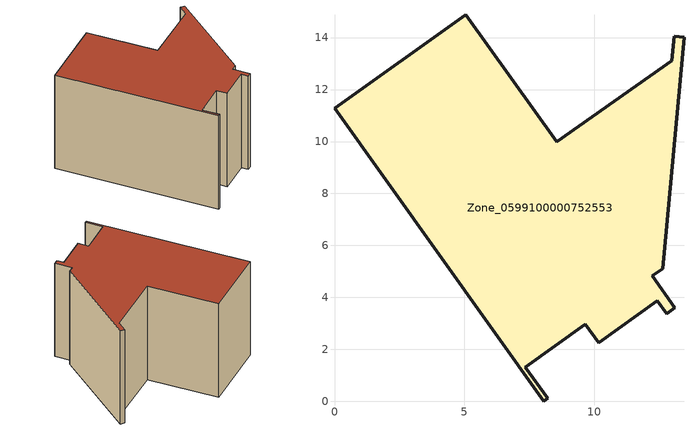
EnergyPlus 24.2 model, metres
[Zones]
Zone_0599100000752553
 floor ground (C_G): 12.98,13.12 13.07,14.05 13.45,14.01 12.64,5.1 12.24,4.82 13.1,3.6 12.78,3.37 12.43,3.86 10.18,2.25 9.65,2.97 7.35,1.32 8.22,0.11 8.06,0 0,11.27 5.05,14.88 8.55,9.99 z0
 wall outside (C_F): 7.35,1.32 9.65,2.97 10.18,2.25 12.43,3.86 12.78,3.37 13.1,3.6 12.24,4.82 12.64,5.1 13.45,14.01 13.07,14.05 12.98,13.12 8.55,9.99 5.05,14.88 0,11.27 8.06,0 8.22,0.11 7.35,1.32 z0:8.88
 roof outside (C_R): 13.1,3.6 12.24,4.82 12.64,5.1 13.45,14.01 13.07,14.05 12.98,13.12 8.55,9.99 5.05,14.88 0,11.27 8.06,0 8.22,0.11 7.35,1.32 9.65,2.97 10.18,2.25 12.43,3.86 12.78,3.37 z8.88
[BUILDING]
Pand.0599100000752553: North Axis=0; Terrain=City; Loads Convergence Tolerance Value=0.04; Temperature Convergence Tolerance Value=0.4; Solar Distribution=FullExterior; Maximum Number of Warmup Days=25; Minimum Number of Warmup Days=1
[Site:Location]
Rotterdam.The.Hague.AP_ZH_NLD Design_Conditions: Latitude=51.96; Longitude=4.45; Time Zone=1; Elevation=-4.5
[SITE:GROUNDTEMPERATURE:BUILDINGSURFACE]
18, 18, 18, 18, 18, 18, 18, 18, 18, 18, 18, 18
[MATERIAL] Thermal Absorptance=0.9; Solar Absorptance=0.7; Visible Absorptance=0.7
Name | Roughness | Thickness | Conductivity | Density | Specific Heat
G.TC.2006-2014 | MediumSmooth | 0.15 | 0.06 | 540 | 1210
F.TC.2006-2014 | Rough | 0.3 | 0.12 | 1920 | 840
R.TC.2006-2014 | MediumRough | 0.2 | 0.08 | 1500 | 1000
[CONSTRUCTION]
C_G: G.TC.2006-2014
C_F: F.TC.2006-2014
C_R: R.TC.2006-2014
[ZONE]
Zone_0599100000752553: Type=1; Multiplier=1; Ceiling Height=Autocalculate; Volume=Autocalculate; Floor Area=autocalculate; Part of Total Floor Area=Yes
[ZONEINFILTRATION:DESIGNFLOWRATE]
Infil_Zone_0599100000752553: Zone or ZoneList or Space or SpaceList=Zone_0599100000752553; Schedule=AlwaysOn; Design Flow Rate Calculation Method=Flow/Area; Flow Rate per Floor Area=0.0015; Constant Term Coefficient=1; Temperature Term Coefficient=0; Velocity Term Coefficient=0; Velocity Squared Term Coefficient=0
[HVACTEMPLATE:ZONE:IDEALLOADSAIRSYSTEM]
Zone_0599100000752553: Maximum Heating Supply Air Temperature=50; Minimum Cooling Supply Air Temperature=13; Maximum Heating Supply Air Humidity Ratio=0.0156; Minimum Cooling Supply Air Humidity Ratio=0.0077; Heating Limit=NoLimit; Cooling Limit=NoLimit; Dehumidification Control Type=ConstantSensibleHeatRatio; Cooling Sensible Heat Ratio=0.7; Dehumidification Setpoint=60; Humidification Control Type=None; Humidification Setpoint=30; Outdoor Air Method=None; Outdoor Air Flow Rate per Person=0.00944; Outdoor Air Flow Rate per Zone Floor Area=0; Outdoor Air Flow Rate per Zone=0; Demand Controlled Ventilation Type=None; Outdoor Air Economizer Type=NoEconomizer; Heat Recovery Type=None; Sensible Heat Recovery Effectiveness=0.7; Latent Heat Recovery Effectiveness=0.65
[ZONECONTROL:THERMOSTAT]
ThermostatControl_Zone_0599100000752553: Zone or ZoneList=Zone_0599100000752553; Control Type Schedule=DualSetpointControlType; Control 1=Thermostat_Zone_0599100000752553; Temperature Difference Between Cutout And Setpoint=0
[THERMOSTATSETPOINT:DUALSETPOINT]
Thermostat_Zone_0599100000752553: Heating Setpoint Temperature Schedule=HeatingSetpoint_Zone_0599100000752553; Cooling Setpoint Temperature Schedule=CoolingSetpoint_Zone_0599100000752553
[SCHEDULE:COMPACT]
HeatingSetpoint_Zone_0599100000752553: Through: 12/31, For: AllDays, Until: 24:00, 21
CoolingSetpoint_Zone_0599100000752553: Through: 12/31, For: AllDays, Until: 24:00, 24
DualSetpointControlType: Through: 12/31, For: AllDays, Until: 24:00, 4
AlwaysOn: Through: 12/31, For: AllDays, Until: 24:00, 1
